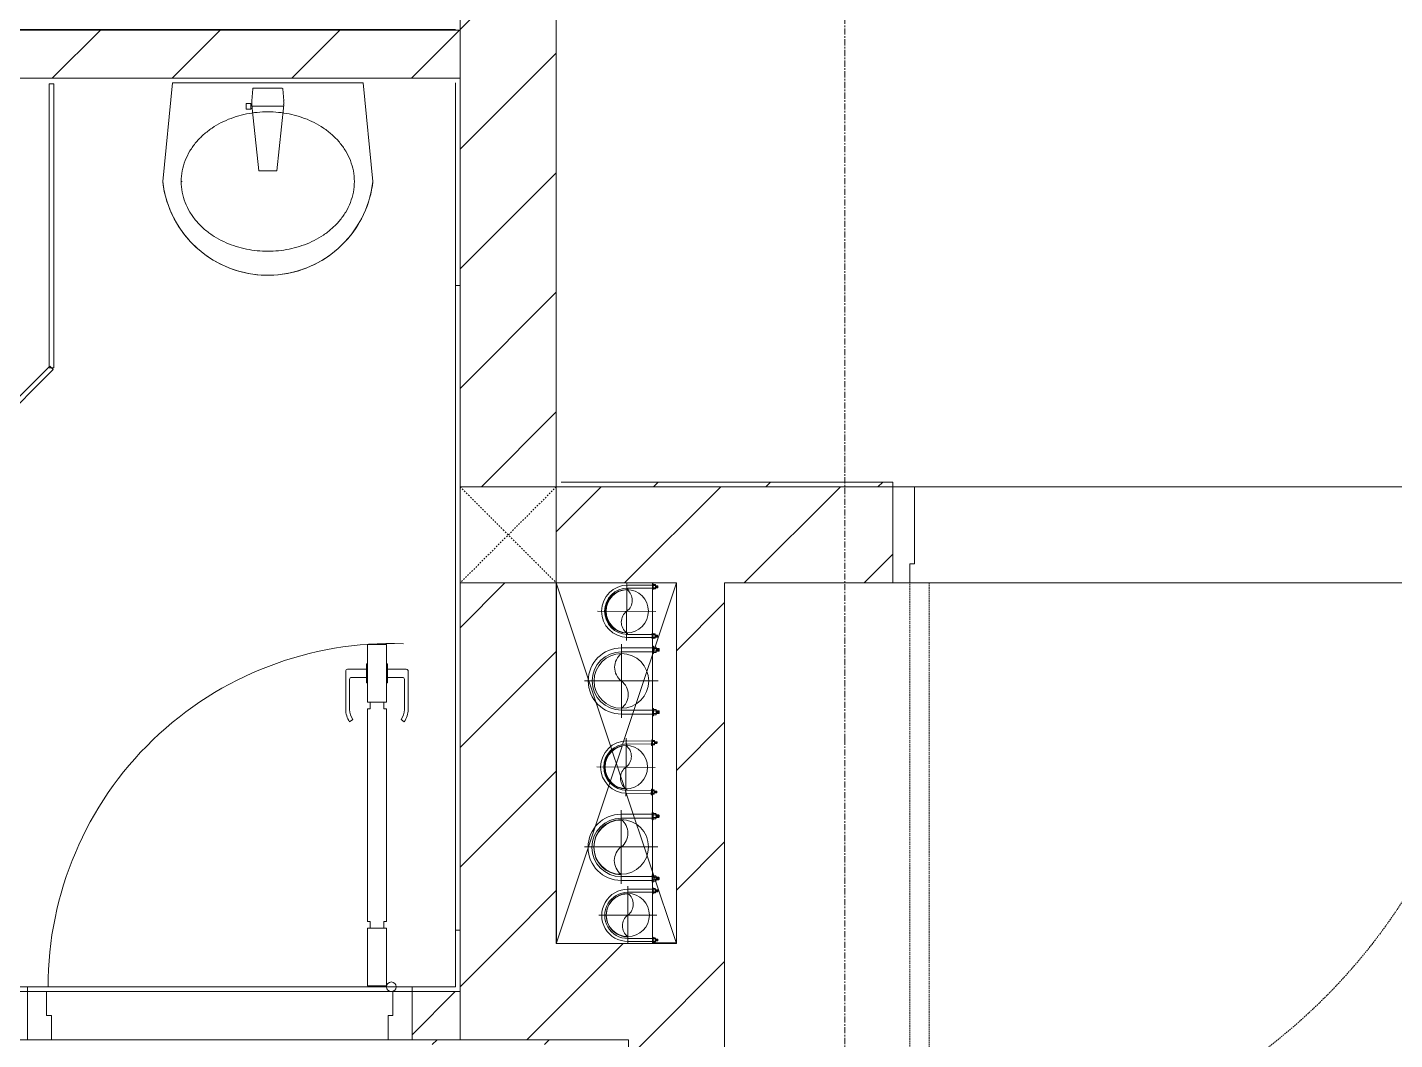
# Model space of a CAD drawing. Header units: millimetres. Extents: x 5357 to 201988, y -16345 to 109895.
# Drawn here: x 40953 to 43796, y 20337 to 22443 of the extents above; entities that cross this region are included whole.
import ezdxf

# ---------------------------------------------------------------- set-up
doc = ezdxf.new("R2010")
doc.units = ezdxf.units.MM
for name, pattern in [('Dash', [6, 3, -3]), ('Dash - Tight', [4.5, 3, -1.5]), ('Grid Line', [22.225, 12.7, -3.175, 3.175, -3.175]), ('IMPORT-CENTER _3_', [10.16, 6.35, -1.27, 1.27, -1.27])]:
    doc.linetypes.add(name, pattern=pattern)
for name, color, linetype, lineweight in [('0-1', 7, 'Continuous', 5), ('0-2', 53, 'Continuous', 9), ('A-DETL-GENF-1', 53, 'Continuous', 9), ('A-DETL-GENF-3', 92, 'Dash - Tight', 9), ('A-DOOR', 31, 'Continuous', 9), ('A-DOOR-1', 53, 'Continuous', 9), ('A-DOOR-FRAM', 31, 'Continuous', 9), ('A-FLOR', 192, 'Continuous', 9), ('A-FLOR-1', 10, 'Continuous', 9), ('A-FLOR-2', 53, 'Continuous', 9), ('A-GLAZ-CURT-1', 53, 'Continuous', 9), ('A-WALL', 113, 'Continuous', 9), ('A-WALL-1', 9, 'Continuous', 18), ('A-WALL-2', 53, 'Continuous', 9), ('A-WALL-4', 113, 'Continuous', 18), ('A-WALL-PATT-1', 10, 'Continuous', 9), ('A-WALL-PATT-2', 53, 'Continuous', 9), ('A-WALL-PATT-3', 111, 'Continuous', 9), ('G-IMPT', 8, 'Continuous', 9), ('G-IMPT-2', 8, 'IMPORT-CENTER _3_', 9), ('I-WALL-1', 9, 'Continuous', 18), ('I-WALL-2', 53, 'Continuous', 9), ('I-WALL-3', 2, 'Continuous', 18), ('M-EQPM', 50, 'Continuous', 9), ('P-SANR-FIXT-1', 53, 'Continuous', 9), ('P-SANR-FIXT-2', 221, 'Continuous', 9), ('S-COLS', 52, 'Continuous', 9), ('S-COLS-5', 52, 'Continuous', 18), ('S-COLS-6', 52, 'Dash', 9), ('S-COLS-HDLN', 52, 'Dash', 9), ('S-GRID-1', 1, 'Grid Line', 9)]:
    doc.layers.add(name, color=color, linetype=linetype, lineweight=lineweight)
pattern_1 = [(45, (0, 0), (-124.4508, 124.4508), [])]
pattern_2 = [(45, (0, 0), (-116.6726, 116.6726), [])]

# ---------------------------------------------------------------- blocks, each defined once
blk = doc.blocks.new('NCV_TKTC_KET CAU_rvt-1-TKCS_MB SÂN ĐƯỜNG NỘI BỘ')
at = {"layer": 'A-FLOR-1'}
for p, q in [((42052.6, 24197.4), (42052.6, 22438.4)), ((41842.6, 22438.4), (38053, 22438.4)), ((38053, 22438.4), (41842.6, 22438.4)), ((38053, 22438.4), (41842.6, 22438.4)), ((41842.6, 22438.4), (38053, 22438.4)), ((42052.6, 22438.4), (42052.6, 21486.9)), ((42052.6, 21486.9), (42052.6, 22438.4)), ((42052.6, 21486.9), (42062.6, 21486.9)), ((42062.6, 21486.9), (42052.6, 21486.9)), ((42062.6, 21486.9), (42275.5, 21486.9)), ((42052.7, 21286.9), (42052.7, 20536.9)), ((42402.6, 21286.9), (42402.6, 20336.9))]:
    blk.add_line(p, q, dxfattribs=at)
at = {"layer": 'A-FLOR-2'}
blk.add_line((42052.7, 20536.9), (42052.7, 21286.9), dxfattribs=at)
blk = doc.blocks.new('DOOR_CW_01 CANH MO-PANEL KINH - DIG_02-800x2200-CỬA NHÔM KÍNH-401063-TKCS_MB SÂN ĐƯỜNG NỘI BỘ')
at = {"layer": 'A-DETL-GENF-1'}
for p, q in [((-347, -182), (-347, -62)), ((-347, -62), (-307, -62)), ((-307, -62), (-307, -182)), ((-307, -182), (-347, -182)), ((-347, -196), (-341, -196)), ((-347, -638), (-347, -196)), ((-341, -196), (-341, -182)), ((-341, -182), (-313, -182)), ((-313, -182), (-313, -196)), ((-307, -196), (-313, -196)), ((-307, -196), (-307, -638)), ((-383.9, -611.2), (-377.3, -615.8)), ((-270.1, -611.2), (-276.7, -615.8)), ((-392, -637), (-392, -716.5)), ((-384, -699.5), (-384, -637)), ((-347, -638), (-341, -638)), ((-307, -652), (-347, -652)), ((-347, -652), (-347, -772)), ((-341, -652), (-341, -638)), ((-313, -652), (-341, -652)), ((-307, -638), (-313, -638)), ((-313, -638), (-313, -652)), ((-307, -772), (-307, -652)), ((-270, -699.5), (-270, -637)), ((-262, -637), (-262, -716.5)), ((-349, -703.5), (-380, -703.5)), ((-349, -692.2), (-349, -731.8)), ((-347, -692.2), (-349, -692.2)), ((-347, -692.2), (-347, -731.8)), ((-307, -692.2), (-307, -731.8)), ((-307, -692.2), (-305, -692.2)), ((-305, -692.2), (-305, -731.8)), ((-305, -703.5), (-274, -703.5)), ((-349, -720.5), (-388, -720.5)), ((-349, -731.8), (-347, -731.8)), ((-305, -731.8), (-307, -731.8)), ((-305, -720.5), (-266, -720.5)), ((-347, -772), (-307, -772))]:
    blk.add_line(p, q, dxfattribs=at)
blk.add_circle((-357, -60), 10, dxfattribs=at)
for centre, radius, start, end in [((-357, -60), 714, 268, 0), ((-347, -637), 45, 145, 180), ((-347, -637), 37, 145, 180), ((-307, -637), 37, 0, 35), ((-307, -637), 45, 360, 35), ((-380, -699.5), 4, 180, 270), ((-274, -699.5), 4, 270, 0), ((-388, -716.5), 4, 180, 270), ((-266, -716.5), 4, 270, 0)]:
    blk.add_arc(centre, radius, start, end, dxfattribs=at)
at = {"layer": 'A-DOOR-1'}
for p, q in [((-400, -50), (-400, 50)), ((-400, 50), (-350, 50)), ((-350, 50), (-350, 0)), ((350, 0), (350, 50)), ((350, 50), (400, 50)), ((400, 50), (400, -50)), ((-360, 0), (-360, -50)), ((-350, 0), (-360, 0)), ((360, 0), (350, 0)), ((360, -50), (360, 0)), ((-360, -50), (-400, -50)), ((-357, -50), (-332, -50)), ((400, -50), (360, -50))]:
    blk.add_line(p, q, dxfattribs=at)
blk = doc.blocks.new('bonruatreo - Chậu rửa-401074-TKCS_MB SÂN ĐƯỜNG NỘI BỘ')
at = {"layer": 'P-SANR-FIXT-1'}
for p, q in [((198.4, 0), (-198.4, 0)), ((165, 0), (-165, 0)), ((218.6, -205), (198.4, 0)), ((-198.4, 0), (-218.6, -205)), ((-180.6, -205), (-177.8, -205))]:
    blk.add_line(p, q, dxfattribs=at)
at = {"layer": 'P-SANR-FIXT-1', "flags": 128}
blk.add_lwpolyline([(218.6, -205), (217.4, -213.7), (215.9, -222.4), (214, -231), (211.8, -239.5), (209.3, -247.9), (206.4, -256.2), (203.2, -264.4), (199.6, -272.5), (195.8, -280.4), (191.6, -288.1), (187.1, -295.7), (182.3, -303.1), (177.3, -310.3), (171.9, -317.3), (166.3, -324.1), (160.4, -330.6), (154.2, -336.9), (147.8, -342.9), (141.2, -348.7), (134.3, -354.2), (127.3, -359.4), (120, -364.4), (112.5, -369), (104.9, -373.4), (97.1, -377.4), (89.1, -381.2), (81, -384.6), (72.7, -387.6), (64.4, -390.4), (55.9, -392.8), (47.3, -394.8), (38.7, -396.6), (30, -397.9), (21.3, -399), (12.5, -399.6), (3.7, -400), (-5.1, -399.9), (-13.9, -399.6), (-22.6, -398.8), (-31.4, -397.8), (-40.1, -396.3), (-48.7, -394.5), (-57.2, -392.4), (-65.7, -390), (-74, -387.2), (-82.2, -384.1), (-90.3, -380.6), (-98.3, -376.8), (-106.1, -372.7), (-113.7, -368.3), (-121.1, -363.6), (-128.4, -358.7), (-135.4, -353.4), (-142.2, -347.8), (-148.8, -342), (-155.2, -335.9), (-161.3, -329.6), (-167.2, -323), (-172.8, -316.2), (-178.1, -309.2), (-183.1, -302), (-187.8, -294.6), (-192.2, -287), (-196.4, -279.2), (-200.2, -271.3), (-203.7, -263.2), (-206.8, -255), (-209.7, -246.6), (-212.2, -238.2), (-214.3, -229.7), (-216.1, -221.1), (-217.6, -212.4), (-218.6, -205)], dxfattribs=at)
at = {"layer": 'P-SANR-FIXT-1'}
blk.add_arc((0, -180), 220, 186.525, 353.475, dxfattribs=at)
for points in [[(-180, -205), (-180, -197.6), (-178.6, -182.7), (-172.4, -161.2), (-162.5, -141.1), (-149.4, -123), (-133.8, -107), (-116.1, -93.4), (-96.9, -82.1), (-76.5, -73.2), (-55.2, -66.5), (-33.3, -62.1), (-11.2, -59.9), (11.1, -59.9), (33.3, -62.1), (55.2, -66.5), (76.5, -73.2), (96.9, -82.1), (116.1, -93.4), (133.8, -107.1), (149.5, -123), (162.5, -141.2), (172.4, -161.2), (178.6, -182.7), (180, -197.6), (180, -205)], [(180, -205), (180, -212.4), (178.6, -227.3), (172.4, -248.8), (162.5, -268.8), (149.5, -287), (133.8, -302.9), (116.1, -316.6), (96.9, -327.9), (76.5, -336.8), (55.2, -343.5), (33.3, -347.9), (11.1, -350.1), (-11.2, -350.1), (-33.3, -347.9), (-55.2, -343.5), (-76.5, -336.8), (-96.9, -327.9), (-116.1, -316.6), (-133.8, -303), (-149.4, -287), (-162.5, -268.9), (-172.4, -248.8), (-178.6, -227.3), (-180, -212.4), (-180, -205)]]:
    blk.add_open_spline(points, degree=3, dxfattribs=at)
at = {"layer": 'P-SANR-FIXT-2'}
for p, q in [((-33, -37.3), (-31.4, -12.2)), ((-30.2, -11), (30.2, -11)), ((31.4, -12.2), (33, -37.3)), ((-44.7, -42.8), (-35.6, -42.8)), ((-44.7, -54.2), (-44.7, -42.8)), ((-35.6, -54.2), (-44.7, -54.2)), ((-35.6, -42.8), (-35.6, -44.2)), ((-35.6, -44.2), (-33.1, -44.2)), ((-35.6, -44.2), (-35.6, -52.9)), ((-35.6, -52.9), (-35.6, -54.2)), ((-32.2, -52.9), (-35.6, -52.9)), ((-32.2, -52.9), (-33.1, -44.2)), ((32.7, -48.5), (-32.7, -48.5)), ((-18.5, -182.5), (-32.2, -52.9)), ((33, -45.4), (18.5, -182.5)), ((18.5, -182.5), (-18.5, -182.5))]:
    blk.add_line(p, q, dxfattribs=at)
for centre, radius, start, end in [((-30.1, -12.3), 1.3, 91.2278, 176.4003), ((30.1, -12.3), 1.3, 3.5997, 88.7722), ((5.5, -41.4), 38.7, 173.966, 184.1457), ((-5.5, -41.4), 38.7, 353.966, 6.034)]:
    blk.add_arc(centre, radius, start, end, dxfattribs=at)
blk = doc.blocks.new('System Panel - Glazed-850628-TKCS_MB SÂN ĐƯỜNG NỘI BỘ')
at = {"layer": 'A-GLAZ-CURT-1'}
for p, q in [((295.3, 5), (-295.3, 5)), ((-295.3, 5), (-295.3, -5)), ((295.3, -5), (295.3, 5)), ((-295.3, -5), (295.3, -5))]:
    blk.add_line(p, q, dxfattribs=at)
blk = doc.blocks.new('System Panel - Glazed-850629-TKCS_MB SÂN ĐƯỜNG NỘI BỘ')
at = {"layer": 'A-GLAZ-CURT-1'}
for p, q in [((316.6, 5), (-316.6, 5)), ((-316.6, 5), (-316.6, -5)), ((316.6, -5), (316.6, 5)), ((-316.6, -5), (316.6, -5))]:
    blk.add_line(p, q, dxfattribs=at)
blk = doc.blocks.new('NCV_TKTC_TANG 1_rvt-1-TKCS_MB SÂN ĐƯỜNG NỘI BỘ')
at = {"layer": 'A-WALL-PATT-1'}
h = blk.add_hatch(dxfattribs=at)
h.set_pattern_fill('FP_1', color=256, style=0, pattern_type=2)
h.set_pattern_definition(pattern_1)
h.paths.add_polyline_path([(38152.6, 22336.9), (39952.6, 22336.9), (39952.6, 22436.9), (38152.6, 22436.9), (38152.6, 22414.6)])
h.paths.add_polyline_path([(40052.6, 22336.9), (41852.6, 22336.9), (41852.6, 22436.9), (40052.6, 22436.9), (40052.6, 22342.2)])
h = blk.add_hatch(dxfattribs=at)
h.set_pattern_fill('FP_3', color=256, style=0, pattern_type=2)
h.set_pattern_definition([(0, (0, 0), (894.08, 223.52), [73.762, -596.798, 73.762, -596.798, -3576.32]), (0, (0, 0), (894.08, 223.52), [-1341.12, 73.762, -1267.358, 73.762, -596.798, -1564.64]), (0, (0, 0), (894.08, 223.52), [-3352.8, 73.762, -373.278, 73.762, -1043.838]), (120, (335.28, 111.76), (-640.614, 662.536), [73.762, -596.798, 73.762, -4173.118]), (120, (335.28, 111.76), (-640.614, 662.536), [-744.322, -596.798, 73.762, -1267.358, -2235.2]), (120, (335.28, 111.76), (-640.614, 662.536), [-2682.24, 73.762, -596.798, 73.762, -1490.878]), (120, (335.28, 111.76), (-640.614, 662.536), [-3426.562, -373.278, 73.762, -1043.838]), (240, (447.04, 558.8), (-253.466, -886.056), [73.762, -596.798, 73.762, -4173.118]), (240, (447.04, 558.8), (-253.466, -886.056), [-744.322, -596.798, 73.762, -1267.358, -2235.2]), (240, (447.04, 558.8), (-253.466, -886.056), [-2682.24, 73.762, -596.798, 73.762, -1490.878]), (240, (447.04, 558.8), (-253.466, -886.056), [-3426.562, -373.278, 73.762, -1043.838])])
h.paths.add_polyline_path([(41846, 20446.9), (41852.6, 20446.9), (41852.6, 22326.9), (41842.6, 22326.9), (41842.6, 20446.9)])
h = blk.add_hatch(dxfattribs=at)
h.set_pattern_fill('FP_1', color=256, style=0, pattern_type=2)
h.set_pattern_definition(pattern_1)
h.paths.add_polyline_path([(40459.9, 20336.9), (40952.6, 20336.9), (40952.6, 20436.9), (40052.6, 20436.9), (40052.6, 20336.9)])
h.paths.add_polyline_path([(41852.6, 20336.9), (41852.6, 20436.9), (41752.6, 20436.9), (41752.6, 20336.9)])
at = {"layer": 'A-WALL-PATT-2'}
h = blk.add_hatch(dxfattribs=at)
h.set_pattern_fill('FP_2', color=256, style=0, pattern_type=2)
h.set_pattern_definition(pattern_2)
h.paths.add_polyline_path([(41852.6, 22436.9), (41852.4, 24196.5), (41842.6, 24196.5), (41842.6, 22436.9)])
h.paths.add_polyline_path([(41842.6, 25286.5), (41852.6, 25287.4), (41852.6, 25436.9), (41842.6, 25436.6), (41842.6, 25336.9)])
h = blk.add_hatch(dxfattribs=at)
h.set_pattern_fill('FP_2', color=256, style=0, pattern_type=2)
h.set_pattern_definition(pattern_2)
h.paths.add_polyline_path([(38152.6, 20326.9), (40952.6, 20326.9), (40952.6, 20336.9), (38152.6, 20336.9)])
h.paths.add_polyline_path([(42189.7, 20326.9), (42202.6, 20326.9), (42202.6, 20336.9), (41752.6, 20336.9), (41752.6, 20326.9), (42052.7, 20326.9)])
at = {"layer": 'A-FLOR-1'}
blk.add_line((41842.6, 22436.9), (40052.6, 22436.9), dxfattribs=at)
at = {"layer": 'A-FLOR-2'}
blk.add_line((41712.6, 20436.9), (40992.6, 20436.9), dxfattribs=at)
at = {"layer": 'A-WALL-1'}
for p, q in [((41852.6, 22436.9), (40052.6, 22436.9)), ((41852.6, 22336.9), (41852.6, 22436.9)), ((40052.6, 22336.9), (41852.6, 22336.9)), ((41852.6, 20336.9), (41852.6, 20436.9))]:
    blk.add_line(p, q, dxfattribs=at)
at = {"layer": 'A-WALL-2'}
for p, q in [((40952.6, 20436.9), (40052.6, 20436.9)), ((40052.6, 20436.9), (40952.6, 20436.9)), ((41852.6, 20436.9), (41752.6, 20436.9)), ((41752.6, 20436.9), (41852.6, 20436.9)), ((40052.6, 20336.9), (40952.6, 20336.9)), ((41702.6, 20336.9), (41002.6, 20336.9)), ((41752.6, 20336.9), (41852.6, 20336.9))]:
    blk.add_line(p, q, dxfattribs=at)
at = {"layer": 'I-WALL-1'}
for p, q in [((41852.6, 22436.9), (41852.6, 24196.5)), ((41842.6, 22436.9), (41852.6, 22436.9)), ((41842.6, 22326.9), (41842.6, 20446.9)), ((41852.6, 20446.9), (41852.6, 22326.9)), ((40952.6, 20446.9), (40062.6, 20446.9)), ((40952.6, 20436.9), (40952.6, 20446.9)), ((41842.6, 20446.9), (41752.6, 20446.9)), ((41752.6, 20446.9), (41752.6, 20436.9)), ((41852.6, 20436.9), (41852.6, 20446.9))]:
    blk.add_line(p, q, dxfattribs=at)
at = {"layer": 'I-WALL-2'}
blk.add_line((40952.6, 20446.9), (41752.6, 20446.9), dxfattribs=at)
at = {"layer": 'A-DOOR-1', "rotation": 180}
blk.add_blockref('DOOR_CW_01 CANH MO-PANEL KINH - DIG_02-800x2200-CỬA NHÔM KÍNH-401063-TKCS_MB SÂN ĐƯỜNG NỘI BỘ', (41352.6, 20386.9), dxfattribs=at)
at = {"layer": 'A-GLAZ-CURT-1'}
for name, p, rotation in [('System Panel - Glazed-850628-TKCS_MB SÂN ĐƯỜNG NỘI BỘ', (41002.6, 22029.6), 269.9999999999991), ('System Panel - Glazed-850629-TKCS_MB SÂN ĐƯỜNG NỘI BỘ', (40778.7, 21510.4), 224.9999999999989)]:
    blk.add_blockref(name, p, dxfattribs=dict(at, rotation=rotation))
at = {"layer": 'P-SANR-FIXT-1'}
blk.add_blockref('bonruatreo - Chậu rửa-401074-TKCS_MB SÂN ĐƯỜNG NỘI BỘ', (41452.6, 22326.9), dxfattribs=at)
blk = doc.blocks.new('FD_01 - FD_01-1200x2200mm-V4-TKCS_MB SÂN ĐƯỜNG NỘI BỘ')
at = {"layer": 'A-DETL-GENF-3'}
for p, q in [((570, 100), (570, 1320)), ((570, 1320), (610, 1320)), ((610, 1320), (610, 100)), ((610, 100), (570, 100))]:
    blk.add_line(p, q, dxfattribs=at)
blk.add_arc((610, 100), 1220, 91.8789, 180, dxfattribs=at)
at = {"layer": 'A-DOOR-FRAM'}
for p, q in [((-610, 100), (-645, 100)), ((-645, 100), (-645, -100)), ((-610, 60), (-610, 100)), ((645, 100), (610, 100)), ((610, 100), (610, 60)), ((645, -100), (645, 100)), ((-600, 60), (-610, 60)), ((-600, -100), (-600, 60)), ((610, 60), (600, 60)), ((600, 60), (600, -100)), ((-645, -100), (-600, -100)), ((600, -100), (645, -100))]:
    blk.add_line(p, q, dxfattribs=at)
blk = doc.blocks.new('TKTC_XREF_251221_MB TANG 1 - TKTC_XREF_260130_MB TANG 1_dwg_CUM U_DN100-4202112-TKCS_MB SÂN ĐƯỜNG NỘI BỘ')
at = {"layer": 'G-IMPT'}
for p, q in [((-79.1, 66.6), (-79.1, 63.4)), ((-76.6, 66.6), (-76.6, 63.4)), ((-74.6, 66.6), (-74.6, 63.4)), ((-72.7, 69.3), (-72.7, 60.7)), ((-66.9, 67.9), (-71.7, 67.9)), ((-66.9, 62.1), (-71.7, 62.1)), ((-65, 69), (0, 69)), ((-79.1, -63.4), (-79.1, -66.6)), ((-76.6, -63.4), (-76.6, -66.6)), ((-74.6, -63.4), (-74.6, -66.6)), ((-72.7, -60.7), (-72.7, -69.3)), ((-66.9, -62.1), (-71.7, -62.1)), ((-66.9, -67.9), (-71.7, -67.9)), ((-65, -69), (0, -69))]:
    blk.add_line(p, q, dxfattribs=at)
at = {"layer": 'G-IMPT', "flags": 128}
for points in [[(-66.9, 70.8), (-66.9, 72.7), (-65, 72.7), (-65, 57.3), (-66.9, 57.3), (-66.9, 59.2)], [(-72.7, 67.6), (-78.1, 67.6), (-78.1, 62.4), (-72.7, 62.4)], [(-71.7, 59.2), (-66.9, 59.2), (-66.9, 70.8), (-71.7, 70.8)], [(-65, 61), (0, 61), (0, 57)], [(-72.7, -62.4), (-78.1, -62.4), (-78.1, -67.6), (-72.7, -67.6)], [(-71.7, -70.8), (-66.9, -70.8), (-66.9, -59.2), (-71.7, -59.2)], [(-66.9, -59.2), (-66.9, -57.3), (-65, -57.3), (-65, -72.7), (-66.9, -72.7), (-66.9, -70.8)], [(-65, -61), (0, -61), (0, -57)]]:
    blk.add_lwpolyline(points, dxfattribs=at)
at = {"layer": 'G-IMPT'}
for centre, radius, start, end in [((-78.1, 66.6), 0.96, 90, 180), ((-78.1, 63.4), 0.96, 180, 270), ((-71.1, 69.3), 1.56, 112.6199, 247.3801), ((-67.9, 65), 4.8, 143.1301, 216.8699), ((-71.1, 60.7), 1.56, 112.6199, 247.3801), ((0, 0), 69, 270, 90), ((0, 0), 61, 270, 90), ((0, 0), 57, 270, 90), ((-78.1, -63.4), 0.96, 90, 180), ((-78.1, -66.6), 0.96, 180, 270), ((-71.1, -60.7), 1.56, 112.6199, 247.3801), ((-67.9, -65), 4.8, 143.1301, 216.8699), ((-71.1, -69.3), 1.56, 112.6199, 247.3801)]:
    blk.add_arc(centre, radius, start, end, dxfattribs=at)
blk = doc.blocks.new('TKTC_XREF_251221_MB TANG 1 - TKTC_XREF_260130_MB TANG 1_dwg_$cc-4202113-TKCS_MB SÂN ĐƯỜNG NỘI BỘ')
at = {"layer": 'G-IMPT'}
blk.add_circle((0, 0), 0.5, dxfattribs=at)
for centre, radius, start, end in [((0, 0), 0.5, 90, 270), ((0.188, 0.25), 0.313, 126.8699, 233.1301), ((-0.188, -0.25), 0.313, 306.8699, 53.1301)]:
    blk.add_arc(centre, radius, start, end, dxfattribs=at)
at = {"layer": 'G-IMPT-2'}
for p, q in [((0, -0.653), (0, 0.673)), ((-0.673, 0), (0.673, 0))]:
    blk.add_line(p, q, dxfattribs=at)
blk = doc.blocks.new('TKTC_XREF_251221_MB TANG 1 - TKTC_XREF_260130_MB TANG 1_dwg_$cc-4202114-TKCS_MB SÂN ĐƯỜNG NỘI BỘ')
at = {"layer": 'G-IMPT'}
blk.add_circle((0, 0), 0.5, dxfattribs=at)
for centre, radius, start, end in [((0, 0), 0.5, 90, 270), ((0.188, 0.25), 0.313, 126.8699, 233.1301), ((-0.188, -0.25), 0.313, 306.8699, 53.1301)]:
    blk.add_arc(centre, radius, start, end, dxfattribs=at)
at = {"layer": 'G-IMPT-2'}
for p, q in [((0, -0.673), (0, 0.673)), ((-0.673, 0), (0.673, 0))]:
    blk.add_line(p, q, dxfattribs=at)
blk = doc.blocks.new('TKTC_XREF_251221_MB TANG 1 - TKTC_XREF_260130_MB TANG 1_dwg_CUM U_DN100-4202115-TKCS_MB SÂN ĐƯỜNG NỘI BỘ')
at = {"layer": 'G-IMPT'}
for p, q in [((-79.1, 66.6), (-79.1, 63.4)), ((-76.6, 66.6), (-76.6, 63.4)), ((-74.6, 66.6), (-74.6, 63.4)), ((-72.7, 69.3), (-72.7, 60.7)), ((-66.9, 67.9), (-71.7, 67.9)), ((-66.9, 62.1), (-71.7, 62.1)), ((-65, 69), (0, 69)), ((-79.1, -63.4), (-79.1, -66.6)), ((-76.6, -63.4), (-76.6, -66.6)), ((-74.6, -63.4), (-74.6, -66.6)), ((-72.7, -60.7), (-72.7, -69.3)), ((-66.9, -62.1), (-71.7, -62.1)), ((-66.9, -67.9), (-71.7, -67.9)), ((-65, -69), (0, -69))]:
    blk.add_line(p, q, dxfattribs=at)
at = {"layer": 'G-IMPT', "flags": 128}
for points in [[(-72.7, 67.6), (-78.1, 67.6), (-78.1, 62.4), (-72.7, 62.4)], [(-71.7, 59.2), (-66.9, 59.2), (-66.9, 70.8), (-71.7, 70.8)], [(-66.9, 70.8), (-66.9, 72.7), (-65, 72.7), (-65, 57.3), (-66.9, 57.3), (-66.9, 59.2)], [(-65, 61), (0, 61), (0, 57)], [(-65, -61), (0, -61), (0, -57)], [(-72.7, -62.4), (-78.1, -62.4), (-78.1, -67.6), (-72.7, -67.6)], [(-71.7, -70.8), (-66.9, -70.8), (-66.9, -59.2), (-71.7, -59.2)], [(-66.9, -59.2), (-66.9, -57.3), (-65, -57.3), (-65, -72.7), (-66.9, -72.7), (-66.9, -70.8)]]:
    blk.add_lwpolyline(points, dxfattribs=at)
at = {"layer": 'G-IMPT'}
for centre, radius, start, end in [((-78.1, 66.6), 0.96, 90, 180), ((-78.1, 63.4), 0.96, 180, 270), ((-71.1, 69.3), 1.56, 112.6199, 247.3801), ((-67.9, 65), 4.8, 143.1301, 216.8699), ((-71.1, 60.7), 1.56, 112.6199, 247.3801), ((0, 0), 69, 270, 90), ((0, 0), 61, 270, 90), ((0, 0), 57, 270, 90), ((-78.1, -63.4), 0.96, 90, 180), ((-78.1, -66.6), 0.96, 180, 270), ((-71.1, -60.7), 1.56, 112.6199, 247.3801), ((-67.9, -65), 4.8, 143.1301, 216.8699), ((-71.1, -69.3), 1.56, 112.6199, 247.3801)]:
    blk.add_arc(centre, radius, start, end, dxfattribs=at)
blk = doc.blocks.new('TKTC_XREF_251221_MB TANG 1 - TKTC_XREF_260130_MB TANG 1_dwg_$cc-V266-TKCS_MB SÂN ĐƯỜNG NỘI BỘ')
at = {"layer": 'G-IMPT'}
blk.add_circle((0, 0), 0.5, dxfattribs=at)
for centre, radius, start, end in [((0, 0), 0.5, 90, 270), ((0.188, 0.25), 0.313, 126.8699, 233.1301), ((-0.188, -0.25), 0.313, 306.8699, 53.1301)]:
    blk.add_arc(centre, radius, start, end, dxfattribs=at)
at = {"layer": 'G-IMPT-2'}
for p, q in [((0, -0.673), (0, 0.673)), ((-0.673, 0), (0.673, 0))]:
    blk.add_line(p, q, dxfattribs=at)
blk = doc.blocks.new('TKTC_XREF_251221_MB TANG 1 - TKTC_XREF_260130_MB TANG 1_dwg_$cc-4202116-TKCS_MB SÂN ĐƯỜNG NỘI BỘ')
at = {"layer": 'G-IMPT'}
blk.add_circle((0, 0), 0.5, dxfattribs=at)
for centre, radius, start, end in [((0, 0), 0.5, 90, 270), ((0.188, 0.25), 0.313, 126.8699, 233.1301), ((-0.188, -0.25), 0.313, 306.8699, 53.1301)]:
    blk.add_arc(centre, radius, start, end, dxfattribs=at)
at = {"layer": 'G-IMPT-2'}
for p, q in [((0, -0.673), (0, 0.673)), ((-0.673, 0), (0.673, 0))]:
    blk.add_line(p, q, dxfattribs=at)
blk = doc.blocks.new('TKTC_XREF_251221_MB TANG 1 - TKTC_XREF_260130_MB TANG 1_dwg_$cc-V277-TKCS_MB SÂN ĐƯỜNG NỘI BỘ')
at = {"layer": 'G-IMPT'}
blk.add_circle((0, 0), 0.5, dxfattribs=at)
for centre, radius, start, end in [((0, 0), 0.5, 90, 270), ((0.188, 0.25), 0.313, 126.8699, 233.1301), ((-0.188, -0.25), 0.313, 306.8699, 53.1301)]:
    blk.add_arc(centre, radius, start, end, dxfattribs=at)
at = {"layer": 'G-IMPT-2'}
for p, q in [((0, -0.673), (0, 0.659)), ((-0.673, 0), (0.673, 0))]:
    blk.add_line(p, q, dxfattribs=at)
blk = doc.blocks.new('TKTC_XREF_251221_MB TANG 1 - TKTC_XREF_260130_MB TANG 1_dwg-4202109-TKCS_MB SÂN ĐƯỜNG NỘI BỘ')
at = {"layer": 'G-IMPT', "flags": 128}
blk.add_lwpolyline([(-160898.9, -380059.7), (-160898.9, -380808.5), (-160849.2, -380808.2), (-160849.2, -380059.7)], dxfattribs=at)
at = {"extrusion": (0, 0, -1)}
for name, p, xscale, yscale, zscale, rotation in [('TKTC_XREF_251221_MB TANG 1 - TKTC_XREF_260130_MB TANG 1_dwg_$cc-4202113-TKCS_MB SÂN ĐƯỜNG NỘI BỘ', (160952.6, -380118.5), 90.00000000005119, 90.00000000005119, -90.0000000000512, 180.3740267799373), ('TKTC_XREF_251221_MB TANG 1 - TKTC_XREF_260130_MB TANG 1_dwg_CUM U_DN100-4202115-TKCS_MB SÂN ĐƯỜNG NỘI BỘ', (160963.8, -380263.6), 0.9974999999999965, 0.9974999999999965, -0.9974999999999965, 0.0009913385626578414), ('TKTC_XREF_251221_MB TANG 1 - TKTC_XREF_260130_MB TANG 1_dwg_$cc-4202116-TKCS_MB SÂN ĐƯỜNG NỘI BỘ', (160954.4, -380442.8), 90.00000000005119, 90.00000000005119, -90.0000000000512, 180.3740267799373), ('TKTC_XREF_251221_MB TANG 1 - TKTC_XREF_260130_MB TANG 1_dwg_$cc-V266-TKCS_MB SÂN ĐƯỜNG NỘI BỘ', (160964.3, -380608.8), 113.7150000000092, 113.7150000000092, -113.7150000000092, 179.9990086636432), ('TKTC_XREF_251221_MB TANG 1 - TKTC_XREF_260130_MB TANG 1_dwg_CUM U_DN100-4202115-TKCS_MB SÂN ĐƯỜNG NỘI BỘ', (160964.3, -380609.7), 0.9975000000000005, 0.9975000000000005, -0.9975000000000005, 0.000991338195008684), ('TKTC_XREF_251221_MB TANG 1 - TKTC_XREF_260130_MB TANG 1_dwg_$cc-V277-TKCS_MB SÂN ĐƯỜNG NỘI BỘ', (160950.4, -380750.5), 89.77500000000572, 89.77500000000572, -89.77500000000572, 180.0009685526747), ('TKTC_XREF_251221_MB TANG 1 - TKTC_XREF_260130_MB TANG 1_dwg_CUM U_DN100-4202115-TKCS_MB SÂN ĐƯỜNG NỘI BỘ', (160950.4, -380751.2), 0.7875000000000006, 0.7875000000000006, -0.7875000000000006, 0.002951227274326912)]:
    blk.add_blockref(name, p, dxfattribs=dict(at, xscale=xscale, yscale=yscale, zscale=zscale, rotation=rotation))
for name, p, xscale, yscale, zscale, rotation in [('TKTC_XREF_251221_MB TANG 1 - TKTC_XREF_260130_MB TANG 1_dwg_CUM U_DN100-4202112-TKCS_MB SÂN ĐƯỜNG NỘI BỘ', (-160950.6, -380118.5), 0.7894736842105242, 0.7894736842105242, 0.7894736842105242, 179.6259732184666), ('TKTC_XREF_251221_MB TANG 1 - TKTC_XREF_260130_MB TANG 1_dwg_$cc-4202114-TKCS_MB SÂN ĐƯỜNG NỘI BỘ', (-160963.8, -380263.6), 113.7150000000092, 113.7150000000092, 113.7150000000092, 359.9990086636432), ('TKTC_XREF_251221_MB TANG 1 - TKTC_XREF_260130_MB TANG 1_dwg_CUM U_DN100-4202112-TKCS_MB SÂN ĐƯỜNG NỘI BỘ', (-160952.5, -380442.8), 0.7894736842105242, 0.7894736842105242, 0.7894736842105242, 179.6259732184666)]:
    blk.add_blockref(name, p, dxfattribs=dict(xscale=xscale, yscale=yscale, zscale=zscale, rotation=rotation))
blk = doc.blocks.new('TKTC_XREF_251221_MB TANG 1 - TKTC_XREF_251221_MB TANG 1-2038492-TKCS_MB SÂN ĐƯỜNG NỘI BỘ')
blk.add_blockref('TKTC_XREF_251221_MB TANG 1 - TKTC_XREF_260130_MB TANG 1_dwg-4202109-TKCS_MB SÂN ĐƯỜNG NỘI BỘ', (169499.1, 384109.7))
blk = doc.blocks.new('G1_SOF - BO TRU - 200x200-3050151-TKCS_MB SÂN ĐƯỜNG NỘI BỘ')
at = {"layer": 'S-COLS-HDLN'}
for p, q in [((-100, 100), (100, -100)), ((100, 100), (-100, -100))]:
    blk.add_line(p, q, dxfattribs=at)

msp = doc.modelspace()

# ---------------------------------------------------------------- hatches: boundary and pattern name
at = {"layer": 'A-WALL-PATT-3'}
h = msp.add_hatch(dxfattribs=at)
h.set_pattern_fill('FP_1', color=256, style=0, pattern_type=2)
h.set_pattern_definition(pattern_1)
h.paths.add_polyline_path([(42052.1, 21486.9), (42052.6, 21486.9), (42052.1, 24197.4), (41852.6, 24197.4), (41852.6, 21486.9), (41897.9, 21486.9)])
h.paths.add_polyline_path([(42052.6, 25287.4), (42052.1, 25436.9), (41852.6, 25436.9), (41853, 25287.4), (42052.4, 25287.4)])
h = msp.add_hatch(dxfattribs=at)
h.set_pattern_fill('FP_2', color=256, style=0, pattern_type=2)
h.set_pattern_definition(pattern_2)
h.paths.add_polyline_path([(44602.6, 21486.9), (44602.1, 21496.9), (44042.6, 21496.9), (44042.6, 21486.9), (44601.9, 21486.9)])
h.paths.add_polyline_path([(42200, 21486.9), (42752.6, 21486.9), (42750.4, 21496.9), (42062.6, 21496.9), (42062.6, 21486.9)])
h = msp.add_hatch(dxfattribs=at)
h.set_pattern_fill('FP_1', color=256, style=0, pattern_type=2)
h.set_pattern_definition(pattern_1)
h.paths.add_polyline_path([(42402.6, 21286.9), (42402.6, 21486.9), (42052.6, 21486.8), (42052.7, 21286.9), (42302.6, 21286.9)])
h = msp.add_hatch(dxfattribs=at)
h.set_pattern_fill('FP_1', color=256, style=0, pattern_type=2)
h.set_pattern_definition(pattern_1)
h.paths.add_polyline_path([(42402.6, 21286.9), (42752.6, 21286.9), (42752.6, 21486.9), (42402.6, 21486.9), (42402.6, 21436.9)])
h.paths.add_polyline_path([(44042.6, 21286.9), (44602.6, 21286.9), (44601.9, 21486.9), (44042.6, 21486.9), (44042.6, 21326.9)])
h = msp.add_hatch(dxfattribs=at)
h.set_pattern_fill('FP_1', color=256, style=0, pattern_type=2)
h.set_pattern_definition(pattern_1)
h.paths.add_polyline_path([(42052.1, 20536.9), (42052.6, 20536.9), (42052.1, 21286.9), (41852.6, 21286.9), (41852.6, 20536.9)])
h = msp.add_hatch(dxfattribs=at)
h.set_pattern_fill('FP_1', color=256, style=0, pattern_type=2)
h.set_pattern_definition(pattern_1)
h.paths.add_polyline_path([(42302.6, 20536.9), (42402.6, 20536.9), (42402.6, 21286.9), (42302.6, 21286.9), (42302.6, 21132.9)])
h = msp.add_hatch(dxfattribs=at)
h.set_pattern_fill('FP_1', color=256, style=0, pattern_type=2)
h.set_pattern_definition(pattern_1)
h.paths.add_polyline_path([(42241.4, 20336.9), (42402.6, 20336.9), (42402.6, 20536.9), (41852.6, 20536.9), (41852.6, 20336.9), (42202.6, 20336.9)])
h = msp.add_hatch(dxfattribs=at)
h.set_pattern_fill('FP_1', color=256, style=0, pattern_type=2)
h.set_pattern_definition(pattern_1)
h.paths.add_polyline_path([(42202.6, 17436.9), (42402.6, 17436.9), (42402.6, 20336.9), (42202.6, 20336.9), (42202.6, 19136.9)])

# ---------------------------------------------------------------- linework, layer by layer
at = {"layer": '0-2'}
for p, q in [((42168, 20940.1), (42052.7, 21285.2)), ((42190.4, 20950.9), (42302.6, 21286.9)), ((42165, 20875.1), (42189.3, 20947.6)), ((42194.9, 20859.4), (42169, 20937)), ((42052.7, 20538.6), (42163.8, 20871.5)), ((42163.8, 20871.5), (42164.7, 20874.2)), ((42302.6, 20536.9), (42196, 20856.1))]:
    msp.add_line(p, q, dxfattribs=at)
at = {"layer": 'A-FLOR'}
for p, q in [((42052.6, 21486.9), (42052.6, 25436.9)), ((44042.6, 21486.9), (42752.6, 21486.9)), ((42402.6, 19716.9), (42402.6, 21286.9)), ((44091.2, 21286.9), (42402.6, 21286.9))]:
    msp.add_line(p, q, dxfattribs=at)
at = {"layer": 'A-WALL'}
for p, q in [((42052.6, 21286.9), (42052.6, 24197.4)), ((41852.6, 21486.9), (42052.6, 21486.9)), ((42752.6, 21486.9), (42402.6, 21486.9)), ((42052.6, 21286.9), (41852.6, 21286.9)), ((42402.6, 21286.9), (42402.6, 21286.9))]:
    msp.add_line(p, q, dxfattribs=at)
at = {"layer": 'A-WALL-4'}
for p, q in [((41852.6, 24197.4), (41852.6, 21486.9)), ((42402.6, 21486.9), (42052.6, 21486.9)), ((41852.6, 21286.9), (41852.6, 20336.9)), ((42052.6, 21286.9), (42302.6, 21286.9)), ((42052.6, 20536.9), (42052.6, 21286.9)), ((42302.6, 21286.9), (42302.6, 20536.9)), ((42402.6, 17436.9), (42402.6, 21286.9)), ((42302.6, 20536.9), (42052.6, 20536.9)), ((41852.6, 20336.9), (42202.6, 20336.9)), ((42202.6, 20336.9), (42202.6, 17436.9))]:
    msp.add_line(p, q, dxfattribs=at)
at = {"layer": 'I-WALL-3'}
for p, q in [((42752.6, 21496.9), (42062.6, 21496.9)), ((42752.6, 21486.9), (42752.6, 21496.9))]:
    msp.add_line(p, q, dxfattribs=at)
at = {"layer": 'S-COLS'}
for p, q in [((42052.6, 21486.9), (41852.6, 21486.9)), ((42052.6, 21286.9), (42052.6, 21486.9)), ((41852.6, 21286.9), (42052.6, 21286.9))]:
    msp.add_line(p, q, dxfattribs=at)
at = {"layer": 'S-COLS-5'}
msp.add_line((41852.6, 21486.9), (41852.6, 21286.9), dxfattribs=at)
at = {"layer": 'S-GRID-1'}
for p, q in [((42652.6, 20960.6), (42652.6, 80482.7)), ((42652.6, 15460.6), (42652.6, 20960.6))]:
    msp.add_line(p, q, dxfattribs=at)

# ---------------------------------------------------------------- block references
at = {"layer": '0-1'}
for name in ['NCV_TKTC_KET CAU_rvt-1-TKCS_MB SÂN ĐƯỜNG NỘI BỘ', 'NCV_TKTC_TANG 1_rvt-1-TKCS_MB SÂN ĐƯỜNG NỘI BỘ']:
    msp.add_blockref(name, (0, 0), dxfattribs=at)
at = {"layer": 'A-DOOR', "rotation": 180}
msp.add_blockref('FD_01 - FD_01-1200x2200mm-V4-TKCS_MB SÂN ĐƯỜNG NỘI BỘ', (43397.6, 21386.9), dxfattribs=at)
at = {"layer": 'M-EQPM'}
msp.add_blockref('TKTC_XREF_251221_MB TANG 1 - TKTC_XREF_251221_MB TANG 1-2038492-TKCS_MB SÂN ĐƯỜNG NỘI BỘ', (33652.6, 17236.9), dxfattribs=at)
at = {"layer": 'S-COLS-6'}
msp.add_blockref('G1_SOF - BO TRU - 200x200-3050151-TKCS_MB SÂN ĐƯỜNG NỘI BỘ', (41952.6, 21386.9), dxfattribs=at)

doc.saveas('drawing.dxf')
